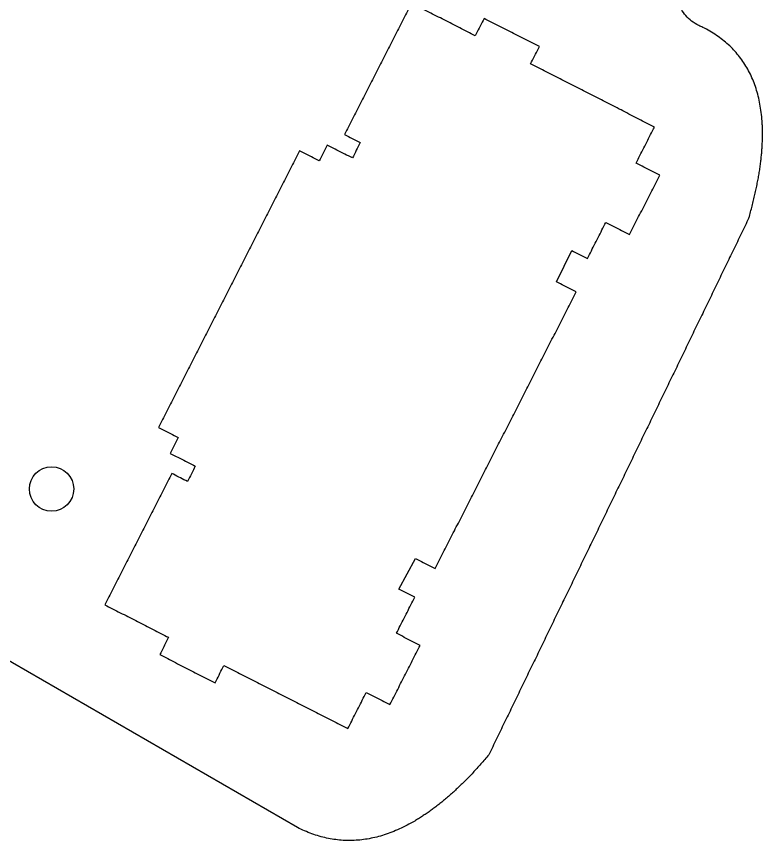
# Model space of a CAD drawing. Extents: x 0 to 145, y 2 to 120.
# Drawn here: x 110.94 to 144.57, y 2.06 to 39.22 of the extents above; entities that cross this region are included whole.
import ezdxf

# ---------------------------------------------------------------- set-up
doc = ezdxf.new("R2010")
doc.units = 0

# ---------------------------------------------------------------- blocks, each defined once
blk = doc.blocks.new('WIRE015')
at = {"layer": 'Row4', "color": 0}
for p, q in [((135.28, 27.255), (135.968, 28.672)), ((128.182, 13.391), (128.924, 14.781))]:
    blk.add_line(p, q, dxfattribs=at)
for points in [[(128.741, 39.818), (128.696, 39.73), (128.651, 39.641), (128.606, 39.553), (128.56, 39.464), (128.515, 39.376), (128.47, 39.288), (128.425, 39.199), (128.38, 39.111), (128.335, 39.022), (128.29, 38.934), (128.245, 38.845), (128.2, 38.757), (128.155, 38.669), (128.11, 38.58), (128.065, 38.492), (128.02, 38.403), (127.975, 38.315), (127.93, 38.226), (127.885, 38.138), (127.84, 38.049), (127.794, 37.961), (127.749, 37.873), (127.704, 37.784), (127.659, 37.696), (127.614, 37.607), (127.569, 37.519), (127.524, 37.43), (127.479, 37.342), (127.434, 37.254), (127.389, 37.165), (127.344, 37.077), (127.299, 36.988), (127.254, 36.9), (127.209, 36.811), (127.164, 36.723), (127.119, 36.635), (127.073, 36.546), (127.028, 36.458), (126.983, 36.369), (126.938, 36.281), (126.893, 36.192), (126.848, 36.104), (126.803, 36.015), (126.758, 35.927), (126.713, 35.839), (126.668, 35.75), (126.623, 35.662), (126.578, 35.573), (126.533, 35.485), (126.488, 35.396), (126.443, 35.308), (126.398, 35.22), (126.353, 35.131), (126.307, 35.043), (126.262, 34.954), (126.217, 34.866), (126.172, 34.777), (126.127, 34.689), (126.082, 34.6), (126.037, 34.512), (125.992, 34.424), (125.947, 34.335), (125.902, 34.247), (125.857, 34.158), (125.812, 34.07), (125.767, 33.981), (125.722, 33.893)], [(131.619, 38.352), (131.531, 38.396), (131.444, 38.441), (131.357, 38.485), (131.27, 38.53), (131.183, 38.574), (131.095, 38.618), (131.008, 38.663), (130.921, 38.707), (130.834, 38.752), (130.747, 38.796), (130.659, 38.841), (130.572, 38.885), (130.485, 38.929), (130.398, 38.974), (130.311, 39.018), (130.223, 39.063), (130.136, 39.107), (130.049, 39.152), (129.962, 39.196), (129.874, 39.241), (129.787, 39.285), (129.7, 39.329), (129.613, 39.374), (129.526, 39.418), (129.438, 39.463), (129.351, 39.507), (129.264, 39.552), (129.177, 39.596), (129.09, 39.64), (129.002, 39.685), (128.915, 39.729), (128.828, 39.774), (128.741, 39.818)], [(132.016, 39.131), (131.972, 39.045), (131.928, 38.958), (131.883, 38.872), (131.839, 38.785), (131.795, 38.698), (131.751, 38.612), (131.707, 38.525), (131.663, 38.438), (131.619, 38.352)], [(134.511, 37.86), (134.422, 37.906), (134.333, 37.951), (134.243, 37.996), (134.154, 38.042), (134.065, 38.087), (133.976, 38.133), (133.887, 38.178), (133.798, 38.223), (133.709, 38.269), (133.62, 38.314), (133.531, 38.36), (133.441, 38.405), (133.352, 38.45), (133.263, 38.496), (133.174, 38.541), (133.085, 38.587), (132.996, 38.632), (132.907, 38.677), (132.818, 38.723), (132.729, 38.768), (132.64, 38.814), (132.55, 38.859), (132.461, 38.904), (132.372, 38.95), (132.283, 38.995), (132.194, 39.041), (132.105, 39.086), (132.016, 39.131)], [(134.113, 37.081), (134.158, 37.167), (134.202, 37.254), (134.246, 37.34), (134.29, 37.427), (134.334, 37.514), (134.378, 37.6), (134.422, 37.687), (134.467, 37.774), (134.511, 37.86)], [(139.7, 34.234), (139.611, 34.279), (139.523, 34.324), (139.434, 34.37), (139.345, 34.415), (139.257, 34.46), (139.168, 34.505), (139.079, 34.55), (138.991, 34.596), (138.902, 34.641), (138.813, 34.686), (138.725, 34.731), (138.636, 34.776), (138.547, 34.821), (138.459, 34.867), (138.37, 34.912), (138.281, 34.957), (138.193, 35.002), (138.104, 35.047), (138.015, 35.093), (137.927, 35.138), (137.838, 35.183), (137.749, 35.228), (137.661, 35.273), (137.572, 35.318), (137.483, 35.364), (137.395, 35.409), (137.306, 35.454), (137.217, 35.499), (137.128, 35.544), (137.04, 35.59), (136.951, 35.635), (136.862, 35.68), (136.774, 35.725), (136.685, 35.77), (136.596, 35.815), (136.508, 35.861), (136.419, 35.906), (136.33, 35.951), (136.242, 35.996), (136.153, 36.041), (136.064, 36.087), (135.976, 36.132), (135.887, 36.177), (135.798, 36.222), (135.71, 36.267), (135.621, 36.312), (135.532, 36.358), (135.444, 36.403), (135.355, 36.448), (135.266, 36.493), (135.178, 36.538), (135.089, 36.584), (135, 36.629), (134.912, 36.674), (134.823, 36.719), (134.734, 36.764), (134.646, 36.81), (134.557, 36.855), (134.468, 36.9), (134.38, 36.945), (134.291, 36.99), (134.202, 37.035), (134.113, 37.081)], [(138.872, 32.608), (138.915, 32.694), (138.959, 32.779), (139.002, 32.865), (139.046, 32.95), (139.09, 33.036), (139.133, 33.122), (139.177, 33.207), (139.22, 33.293), (139.264, 33.378), (139.308, 33.464), (139.351, 33.549), (139.395, 33.635), (139.438, 33.721), (139.482, 33.806), (139.526, 33.892), (139.569, 33.977), (139.613, 34.063), (139.656, 34.149), (139.7, 34.234)], [(125.722, 33.893), (125.811, 33.848), (125.9, 33.802), (125.989, 33.757), (126.078, 33.711), (126.167, 33.666), (126.256, 33.621), (126.345, 33.575), (126.434, 33.53)], [(126.434, 33.53), (126.391, 33.443), (126.347, 33.357), (126.303, 33.271), (126.259, 33.185), (126.215, 33.098), (126.171, 33.012), (126.127, 32.926), (126.083, 32.839)], [(123.697, 33.157), (123.652, 33.069), (123.607, 32.98), (123.562, 32.892), (123.517, 32.803), (123.472, 32.715), (123.426, 32.626), (123.381, 32.538), (123.336, 32.449), (123.291, 32.361), (123.246, 32.272), (123.201, 32.184), (123.156, 32.095), (123.111, 32.007), (123.066, 31.918), (123.021, 31.83), (122.976, 31.741), (122.931, 31.653), (122.886, 31.565), (122.84, 31.476), (122.795, 31.388), (122.75, 31.299), (122.705, 31.211), (122.66, 31.122), (122.615, 31.034), (122.57, 30.945), (122.525, 30.857), (122.48, 30.768), (122.435, 30.68), (122.39, 30.591), (122.345, 30.503), (122.3, 30.414), (122.254, 30.326), (122.209, 30.238), (122.164, 30.149), (122.119, 30.061), (122.074, 29.972), (122.029, 29.884), (121.984, 29.795), (121.939, 29.707), (121.894, 29.618), (121.849, 29.53), (121.804, 29.441), (121.759, 29.353), (121.713, 29.264), (121.668, 29.176), (121.623, 29.087), (121.578, 28.999), (121.533, 28.91), (121.488, 28.822), (121.443, 28.734), (121.398, 28.645), (121.353, 28.557), (121.308, 28.468), (121.263, 28.38), (121.218, 28.291), (121.173, 28.203), (121.127, 28.114), (121.082, 28.026), (121.037, 27.937), (120.992, 27.849), (120.947, 27.76), (120.902, 27.672), (120.857, 27.583), (120.812, 27.495), (120.767, 27.407), (120.722, 27.318), (120.677, 27.23), (120.632, 27.141), (120.587, 27.053), (120.541, 26.964), (120.496, 26.876), (120.451, 26.787), (120.406, 26.699), (120.361, 26.61), (120.316, 26.522), (120.271, 26.433), (120.226, 26.345), (120.181, 26.256), (120.136, 26.168), (120.091, 26.079), (120.046, 25.991), (120.001, 25.903), (119.955, 25.814), (119.91, 25.726), (119.865, 25.637), (119.82, 25.549), (119.775, 25.46), (119.73, 25.372), (119.685, 25.283), (119.64, 25.195), (119.595, 25.106), (119.55, 25.018), (119.505, 24.929), (119.46, 24.841), (119.415, 24.752), (119.369, 24.664), (119.324, 24.576), (119.279, 24.487), (119.234, 24.399), (119.189, 24.31), (119.144, 24.222), (119.099, 24.133), (119.054, 24.045), (119.009, 23.956), (118.964, 23.868), (118.919, 23.779), (118.874, 23.691), (118.829, 23.602), (118.783, 23.514), (118.738, 23.425), (118.693, 23.337), (118.648, 23.248), (118.603, 23.16), (118.558, 23.072), (118.513, 22.983), (118.468, 22.895), (118.423, 22.806), (118.378, 22.718), (118.333, 22.629), (118.288, 22.541), (118.243, 22.452), (118.197, 22.364), (118.152, 22.275), (118.107, 22.187), (118.062, 22.098), (118.017, 22.01), (117.972, 21.921), (117.927, 21.833), (117.882, 21.745), (117.837, 21.656), (117.792, 21.568), (117.747, 21.479), (117.702, 21.391), (117.657, 21.302), (117.611, 21.214), (117.566, 21.125), (117.521, 21.037), (117.476, 20.948), (117.431, 20.86), (117.386, 20.771), (117.341, 20.683)], [(124.588, 32.703), (124.499, 32.748), (124.41, 32.794), (124.321, 32.839), (124.231, 32.885), (124.142, 32.93), (124.053, 32.975), (123.964, 33.021), (123.875, 33.066), (123.786, 33.112), (123.697, 33.157)], [(124.951, 33.416), (124.906, 33.327), (124.86, 33.238), (124.815, 33.148), (124.769, 33.059), (124.724, 32.97), (124.679, 32.881), (124.633, 32.792), (124.588, 32.703)], [(126.083, 32.839), (125.996, 32.884), (125.909, 32.928), (125.821, 32.972), (125.734, 33.017), (125.647, 33.061), (125.56, 33.105), (125.473, 33.15), (125.386, 33.194), (125.299, 33.238), (125.212, 33.283), (125.125, 33.327), (125.038, 33.371), (124.951, 33.416)], [(139.941, 32.063), (139.852, 32.109), (139.763, 32.154), (139.673, 32.199), (139.584, 32.245), (139.495, 32.29), (139.406, 32.336), (139.317, 32.381), (139.228, 32.426), (139.139, 32.472), (139.05, 32.517), (138.961, 32.563), (138.872, 32.608)], [(138.579, 29.39), (138.624, 29.479), (138.67, 29.568), (138.715, 29.657), (138.76, 29.747), (138.806, 29.836), (138.851, 29.925), (138.897, 30.014), (138.942, 30.103), (138.987, 30.192), (139.033, 30.281), (139.078, 30.37), (139.124, 30.459), (139.169, 30.549), (139.214, 30.638), (139.26, 30.727), (139.305, 30.816), (139.351, 30.905), (139.396, 30.994), (139.441, 31.083), (139.487, 31.172), (139.532, 31.261), (139.578, 31.35), (139.623, 31.439), (139.668, 31.529), (139.714, 31.618), (139.759, 31.707), (139.805, 31.796), (139.85, 31.885), (139.895, 31.974), (139.941, 32.063)], [(136.681, 28.309), (136.725, 28.394), (136.768, 28.48), (136.812, 28.566), (136.856, 28.651), (136.899, 28.737), (136.943, 28.822), (136.986, 28.908), (137.03, 28.994), (137.074, 29.079), (137.117, 29.165), (137.161, 29.25), (137.204, 29.336), (137.248, 29.421), (137.292, 29.507), (137.335, 29.593), (137.379, 29.678), (137.422, 29.764), (137.466, 29.849), (137.51, 29.935)], [(137.51, 29.935), (137.599, 29.89), (137.688, 29.844), (137.777, 29.799), (137.866, 29.753), (137.955, 29.708), (138.044, 29.663), (138.133, 29.617), (138.222, 29.572), (138.311, 29.526), (138.401, 29.481), (138.49, 29.436), (138.579, 29.39)], [(135.968, 28.672), (136.057, 28.627), (136.147, 28.581), (136.236, 28.536), (136.325, 28.491), (136.414, 28.445), (136.503, 28.4), (136.592, 28.354), (136.681, 28.309)], [(136.171, 26.801), (136.082, 26.846), (135.993, 26.892), (135.904, 26.937), (135.815, 26.983), (135.726, 27.028), (135.636, 27.073), (135.547, 27.119), (135.458, 27.164), (135.369, 27.21), (135.28, 27.255)], [(129.815, 14.327), (129.86, 14.416), (129.906, 14.505), (129.951, 14.594), (129.997, 14.684), (130.042, 14.773), (130.087, 14.862), (130.133, 14.951), (130.178, 15.04), (130.224, 15.129), (130.269, 15.218), (130.314, 15.307), (130.36, 15.396), (130.405, 15.485), (130.451, 15.575), (130.496, 15.664), (130.541, 15.753), (130.587, 15.842), (130.632, 15.931), (130.678, 16.02), (130.723, 16.109), (130.768, 16.198), (130.814, 16.287), (130.859, 16.376), (130.905, 16.465), (130.95, 16.555), (130.995, 16.644), (131.041, 16.733), (131.086, 16.822), (131.132, 16.911), (131.177, 17), (131.222, 17.089), (131.268, 17.178), (131.313, 17.267), (131.359, 17.357), (131.404, 17.446), (131.449, 17.535), (131.495, 17.624), (131.54, 17.713), (131.586, 17.802), (131.631, 17.891), (131.676, 17.98), (131.722, 18.069), (131.767, 18.158), (131.813, 18.247), (131.858, 18.337), (131.903, 18.426), (131.949, 18.515), (131.994, 18.604), (132.04, 18.693), (132.085, 18.782), (132.13, 18.871), (132.176, 18.96), (132.221, 19.049), (132.267, 19.139), (132.312, 19.228), (132.357, 19.317), (132.403, 19.406), (132.448, 19.495), (132.494, 19.584), (132.539, 19.673), (132.584, 19.762), (132.63, 19.851), (132.675, 19.94), (132.721, 20.029), (132.766, 20.119), (132.811, 20.208), (132.857, 20.297), (132.902, 20.386), (132.948, 20.475), (132.993, 20.564), (133.038, 20.653), (133.084, 20.742), (133.129, 20.831), (133.175, 20.921), (133.22, 21.01), (133.265, 21.099), (133.311, 21.188), (133.356, 21.277), (133.402, 21.366), (133.447, 21.455), (133.492, 21.544), (133.538, 21.633), (133.583, 21.722), (133.629, 21.811), (133.674, 21.901), (133.719, 21.99), (133.765, 22.079), (133.81, 22.168), (133.856, 22.257), (133.901, 22.346), (133.946, 22.435), (133.992, 22.524), (134.037, 22.613), (134.083, 22.703), (134.128, 22.792), (134.173, 22.881), (134.219, 22.97), (134.264, 23.059), (134.31, 23.148), (134.355, 23.237), (134.4, 23.326), (134.446, 23.415), (134.491, 23.504), (134.537, 23.593), (134.582, 23.683), (134.627, 23.772), (134.673, 23.861), (134.718, 23.95), (134.764, 24.039), (134.809, 24.128), (134.854, 24.217), (134.9, 24.306), (134.945, 24.395), (134.991, 24.485), (135.036, 24.574), (135.081, 24.663), (135.127, 24.752), (135.172, 24.841), (135.218, 24.93), (135.263, 25.019), (135.308, 25.108), (135.354, 25.197), (135.399, 25.286), (135.445, 25.375), (135.49, 25.465), (135.535, 25.554), (135.581, 25.643), (135.626, 25.732), (135.672, 25.821), (135.717, 25.91), (135.762, 25.999), (135.808, 26.088), (135.853, 26.177), (135.899, 26.267), (135.944, 26.356), (135.989, 26.445), (136.035, 26.534), (136.08, 26.623), (136.126, 26.712), (136.171, 26.801)], [(117.341, 20.683), (117.43, 20.637), (117.519, 20.592), (117.608, 20.547), (117.697, 20.501), (117.787, 20.456), (117.876, 20.41), (117.965, 20.365), (118.054, 20.32), (118.143, 20.274), (118.232, 20.229)], [(118.232, 20.229), (118.187, 20.14), (118.141, 20.051), (118.096, 19.962), (118.05, 19.872), (118.005, 19.783), (117.96, 19.694), (117.914, 19.605), (117.869, 19.516)], [(117.869, 19.516), (117.956, 19.472), (118.043, 19.427), (118.13, 19.383), (118.217, 19.339), (118.304, 19.294), (118.391, 19.25), (118.478, 19.206), (118.565, 19.161), (118.652, 19.117), (118.739, 19.073), (118.826, 19.028), (118.913, 18.984), (119, 18.94)], [(117.936, 18.612), (117.891, 18.524), (117.846, 18.435), (117.801, 18.347), (117.755, 18.258), (117.71, 18.17), (117.665, 18.082), (117.62, 17.993), (117.575, 17.905), (117.53, 17.816), (117.485, 17.728), (117.44, 17.639), (117.395, 17.551), (117.35, 17.463), (117.305, 17.374), (117.26, 17.286), (117.215, 17.197), (117.17, 17.109), (117.125, 17.02), (117.08, 16.932), (117.035, 16.843), (116.989, 16.755), (116.944, 16.667), (116.899, 16.578), (116.854, 16.49), (116.809, 16.401), (116.764, 16.313), (116.719, 16.224), (116.674, 16.136), (116.629, 16.048), (116.584, 15.959), (116.539, 15.871), (116.494, 15.782), (116.449, 15.694), (116.404, 15.605), (116.359, 15.517), (116.314, 15.429), (116.268, 15.34), (116.223, 15.252), (116.178, 15.163), (116.133, 15.075), (116.088, 14.986), (116.043, 14.898), (115.998, 14.809), (115.953, 14.721), (115.908, 14.633), (115.863, 14.544), (115.818, 14.456), (115.773, 14.367), (115.728, 14.279), (115.683, 14.19), (115.638, 14.102), (115.593, 14.014), (115.548, 13.925), (115.502, 13.837), (115.457, 13.748), (115.412, 13.66), (115.367, 13.571), (115.322, 13.483), (115.277, 13.394), (115.232, 13.306), (115.187, 13.218), (115.142, 13.129), (115.097, 13.041), (115.052, 12.952), (115.007, 12.864), (114.962, 12.775), (114.917, 12.687)], [(118.649, 18.249), (118.569, 18.289), (118.49, 18.33), (118.411, 18.37), (118.332, 18.41), (118.253, 18.451), (118.173, 18.491), (118.094, 18.531), (118.015, 18.572), (117.936, 18.612)], [(119, 18.94), (118.956, 18.853), (118.912, 18.767), (118.868, 18.681), (118.825, 18.594), (118.781, 18.508), (118.737, 18.422), (118.693, 18.335), (118.649, 18.249)], [(128.924, 14.781), (129.013, 14.736), (129.102, 14.69), (129.191, 14.645), (129.28, 14.599), (129.37, 14.554), (129.459, 14.509), (129.548, 14.463), (129.637, 14.418), (129.726, 14.372), (129.815, 14.327)], [(128.895, 13.028), (128.806, 13.073), (128.717, 13.119), (128.628, 13.164), (128.539, 13.21), (128.45, 13.255), (128.361, 13.3), (128.271, 13.346), (128.182, 13.391)], [(128.067, 11.402), (128.11, 11.488), (128.154, 11.573), (128.197, 11.659), (128.241, 11.744), (128.285, 11.83), (128.328, 11.916), (128.372, 12.001), (128.415, 12.087), (128.459, 12.172), (128.503, 12.258), (128.546, 12.343), (128.59, 12.429), (128.633, 12.515), (128.677, 12.6), (128.721, 12.686), (128.764, 12.771), (128.808, 12.857), (128.851, 12.943), (128.895, 13.028)], [(114.917, 12.687), (115.004, 12.643), (115.091, 12.598), (115.178, 12.554), (115.266, 12.509), (115.353, 12.465), (115.44, 12.42), (115.527, 12.376), (115.614, 12.332), (115.702, 12.287), (115.789, 12.243), (115.876, 12.198), (115.963, 12.154), (116.05, 12.109), (116.138, 12.065), (116.225, 12.02), (116.312, 11.976), (116.399, 11.932), (116.487, 11.887), (116.574, 11.843), (116.661, 11.798), (116.748, 11.754), (116.835, 11.709), (116.923, 11.665), (117.01, 11.621), (117.097, 11.576), (117.184, 11.532), (117.271, 11.487), (117.359, 11.443), (117.446, 11.398), (117.533, 11.354), (117.62, 11.309), (117.707, 11.265), (117.795, 11.221)], [(117.795, 11.221), (117.751, 11.134), (117.706, 11.047), (117.662, 10.961), (117.618, 10.874), (117.574, 10.787), (117.53, 10.701), (117.486, 10.614), (117.442, 10.528), (117.397, 10.441)], [(129.136, 10.857), (129.047, 10.903), (128.958, 10.948), (128.869, 10.993), (128.779, 11.039), (128.69, 11.084), (128.601, 11.13), (128.512, 11.175), (128.423, 11.22), (128.334, 11.266), (128.245, 11.311), (128.156, 11.357), (128.067, 11.402)], [(127.774, 8.184), (127.818, 8.27), (127.862, 8.357), (127.906, 8.443), (127.95, 8.529), (127.993, 8.615), (128.037, 8.702), (128.081, 8.788), (128.125, 8.874), (128.169, 8.96), (128.213, 9.046), (128.257, 9.133), (128.301, 9.219), (128.345, 9.305), (128.389, 9.391), (128.433, 9.478), (128.477, 9.564), (128.521, 9.65), (128.565, 9.736), (128.609, 9.823), (128.653, 9.909), (128.696, 9.995), (128.74, 10.081), (128.784, 10.167), (128.828, 10.254), (128.872, 10.34), (128.916, 10.426), (128.96, 10.512), (129.004, 10.599), (129.048, 10.685), (129.092, 10.771), (129.136, 10.857)], [(117.397, 10.441), (117.487, 10.396), (117.576, 10.35), (117.665, 10.305), (117.754, 10.259), (117.843, 10.214), (117.932, 10.169), (118.021, 10.123), (118.11, 10.078), (118.199, 10.032), (118.288, 9.987), (118.377, 9.942), (118.467, 9.896), (118.556, 9.851), (118.645, 9.805), (118.734, 9.76), (118.823, 9.715), (118.912, 9.669), (119.001, 9.624), (119.09, 9.578), (119.179, 9.533), (119.269, 9.488), (119.358, 9.442), (119.447, 9.397), (119.536, 9.351), (119.625, 9.306), (119.714, 9.261), (119.803, 9.215), (119.892, 9.17)], [(119.892, 9.17), (119.936, 9.256), (119.98, 9.343), (120.025, 9.43), (120.069, 9.516), (120.113, 9.603), (120.157, 9.69), (120.201, 9.776), (120.245, 9.863), (120.29, 9.95)], [(120.29, 9.95), (120.378, 9.904), (120.467, 9.859), (120.556, 9.814), (120.644, 9.769), (120.733, 9.724), (120.822, 9.678), (120.91, 9.633), (120.999, 9.588), (121.088, 9.543), (121.176, 9.498), (121.265, 9.452), (121.354, 9.407), (121.442, 9.362), (121.531, 9.317), (121.62, 9.272), (121.708, 9.227), (121.797, 9.181), (121.886, 9.136), (121.974, 9.091), (122.063, 9.046), (122.152, 9.001), (122.24, 8.955), (122.329, 8.91), (122.418, 8.865), (122.506, 8.82), (122.595, 8.775), (122.684, 8.73), (122.772, 8.684), (122.861, 8.639), (122.95, 8.594), (123.038, 8.549), (123.127, 8.504), (123.216, 8.458), (123.304, 8.413), (123.393, 8.368), (123.482, 8.323), (123.571, 8.278), (123.659, 8.233), (123.748, 8.187), (123.837, 8.142), (123.925, 8.097), (124.014, 8.052), (124.103, 8.007), (124.191, 7.961), (124.28, 7.916), (124.369, 7.871), (124.457, 7.826), (124.546, 7.781), (124.635, 7.735), (124.723, 7.69), (124.812, 7.645), (124.901, 7.6), (124.989, 7.555), (125.078, 7.51), (125.167, 7.464), (125.255, 7.419), (125.344, 7.374), (125.433, 7.329), (125.521, 7.284), (125.61, 7.238), (125.699, 7.193), (125.787, 7.148), (125.876, 7.103)], [(125.876, 7.103), (125.92, 7.188), (125.963, 7.274), (126.007, 7.36), (126.051, 7.445), (126.094, 7.531), (126.138, 7.616), (126.181, 7.702), (126.225, 7.788), (126.269, 7.873), (126.312, 7.959), (126.356, 8.044), (126.399, 8.13), (126.443, 8.215), (126.487, 8.301), (126.53, 8.387), (126.574, 8.472), (126.617, 8.558), (126.661, 8.643), (126.705, 8.729)], [(126.705, 8.729), (126.794, 8.684), (126.883, 8.638), (126.972, 8.593), (127.061, 8.547), (127.15, 8.502), (127.239, 8.457), (127.328, 8.411), (127.417, 8.366), (127.507, 8.32), (127.596, 8.275), (127.685, 8.23), (127.774, 8.184)]]:
    blk.add_lwpolyline(points, dxfattribs=at)
blk = doc.blocks.new('CIRCLE033')
at = {"layer": 'ScrewHolesTop', "color": 0}
blk.add_circle((112.52, 17.91), 1, dxfattribs=at)
blk = doc.blocks.new('BLOCK_LINE052')
at = {"layer": 'StraigtLineTop', "color": 0}
blk.add_lwpolyline([(143.959, 30.136), (143.915, 30.046), (143.872, 29.957), (143.829, 29.867), (143.785, 29.777), (143.742, 29.688), (143.698, 29.598), (143.655, 29.508), (143.611, 29.419), (143.568, 29.329), (143.525, 29.239), (143.481, 29.15), (143.438, 29.06), (143.394, 28.97), (143.351, 28.881), (143.307, 28.791), (143.264, 28.701), (143.221, 28.612), (143.177, 28.522), (143.134, 28.432), (143.09, 28.343), (143.047, 28.253), (143.003, 28.163), (142.96, 28.074), (142.917, 27.984), (142.873, 27.894), (142.83, 27.804), (142.786, 27.715), (142.743, 27.625), (142.699, 27.535), (142.656, 27.446), (142.613, 27.356), (142.569, 27.266), (142.526, 27.177), (142.482, 27.087), (142.439, 26.997), (142.395, 26.908), (142.352, 26.818), (142.309, 26.728), (142.265, 26.639), (142.222, 26.549), (142.178, 26.459), (142.135, 26.37), (142.091, 26.28), (142.048, 26.19), (142.005, 26.101), (141.961, 26.011), (141.918, 25.921), (141.874, 25.832), (141.831, 25.742), (141.787, 25.652), (141.744, 25.563), (141.701, 25.473), (141.657, 25.383), (141.614, 25.294), (141.57, 25.204), (141.527, 25.114), (141.483, 25.025), (141.44, 24.935), (141.397, 24.845), (141.353, 24.756), (141.31, 24.666), (141.266, 24.576), (141.223, 24.487), (141.179, 24.397), (141.136, 24.307), (141.093, 24.218), (141.049, 24.128), (141.006, 24.038), (140.962, 23.948), (140.919, 23.859), (140.875, 23.769), (140.832, 23.679), (140.789, 23.59), (140.745, 23.5), (140.702, 23.41), (140.658, 23.321), (140.615, 23.231), (140.571, 23.141), (140.528, 23.052), (140.485, 22.962), (140.441, 22.872), (140.398, 22.783), (140.354, 22.693), (140.311, 22.603), (140.267, 22.514), (140.224, 22.424), (140.181, 22.334), (140.137, 22.245), (140.094, 22.155), (140.05, 22.065), (140.007, 21.976), (139.963, 21.886), (139.92, 21.796), (139.877, 21.707), (139.833, 21.617), (139.79, 21.527), (139.746, 21.438), (139.703, 21.348), (139.659, 21.258), (139.616, 21.169), (139.573, 21.079), (139.529, 20.989), (139.486, 20.9), (139.442, 20.81), (139.399, 20.72), (139.355, 20.631), (139.312, 20.541), (139.269, 20.451), (139.225, 20.362), (139.182, 20.272), (139.138, 20.182), (139.095, 20.092), (139.051, 20.003), (139.008, 19.913), (138.965, 19.823), (138.921, 19.734), (138.878, 19.644), (138.834, 19.554), (138.791, 19.465), (138.747, 19.375), (138.704, 19.285), (138.661, 19.196), (138.617, 19.106), (138.574, 19.016), (138.53, 18.927), (138.487, 18.837), (138.443, 18.747), (138.4, 18.658), (138.357, 18.568), (138.313, 18.478), (138.27, 18.389), (138.226, 18.299), (138.183, 18.209), (138.139, 18.12), (138.096, 18.03), (138.053, 17.94), (138.009, 17.851), (137.966, 17.761), (137.922, 17.671), (137.879, 17.582), (137.835, 17.492), (137.792, 17.402), (137.749, 17.313), (137.705, 17.223), (137.662, 17.133), (137.618, 17.044), (137.575, 16.954), (137.531, 16.864), (137.488, 16.775), (137.445, 16.685), (137.401, 16.595), (137.358, 16.506), (137.314, 16.416), (137.271, 16.326), (137.227, 16.236), (137.184, 16.147), (137.141, 16.057), (137.097, 15.967), (137.054, 15.878), (137.01, 15.788), (136.967, 15.698), (136.923, 15.609), (136.88, 15.519), (136.837, 15.429), (136.793, 15.34), (136.75, 15.25), (136.706, 15.16), (136.663, 15.071), (136.619, 14.981), (136.576, 14.891), (136.533, 14.802), (136.489, 14.712), (136.446, 14.622), (136.402, 14.533), (136.359, 14.443), (136.315, 14.353), (136.272, 14.264), (136.229, 14.174), (136.185, 14.084), (136.142, 13.995), (136.098, 13.905), (136.055, 13.815), (136.011, 13.726), (135.968, 13.636), (135.925, 13.546), (135.881, 13.457), (135.838, 13.367), (135.794, 13.277), (135.751, 13.188), (135.707, 13.098), (135.664, 13.008), (135.621, 12.919), (135.577, 12.829), (135.534, 12.739), (135.49, 12.649), (135.447, 12.56), (135.403, 12.47), (135.36, 12.38), (135.317, 12.291), (135.273, 12.201), (135.23, 12.111), (135.186, 12.022), (135.143, 11.932), (135.099, 11.842), (135.056, 11.753), (135.013, 11.663), (134.969, 11.573), (134.926, 11.484), (134.882, 11.394), (134.839, 11.304), (134.795, 11.215), (134.752, 11.125), (134.709, 11.035), (134.665, 10.946), (134.622, 10.856), (134.578, 10.766), (134.535, 10.677), (134.491, 10.587), (134.448, 10.497), (134.405, 10.408), (134.361, 10.318), (134.318, 10.228), (134.274, 10.139), (134.231, 10.049), (134.187, 9.959), (134.144, 9.87), (134.101, 9.78), (134.057, 9.69), (134.014, 9.601), (133.97, 9.511), (133.927, 9.421), (133.883, 9.332), (133.84, 9.242), (133.797, 9.152), (133.753, 9.063), (133.71, 8.973), (133.666, 8.883), (133.623, 8.793), (133.579, 8.704), (133.536, 8.614), (133.493, 8.524), (133.449, 8.435), (133.406, 8.345), (133.362, 8.255), (133.319, 8.166), (133.275, 8.076), (133.232, 7.986), (133.188, 7.897), (133.145, 7.807), (133.102, 7.717), (133.058, 7.628), (133.015, 7.538), (132.971, 7.448), (132.928, 7.359), (132.884, 7.269), (132.841, 7.179), (132.798, 7.09), (132.754, 7), (132.711, 6.91), (132.667, 6.821), (132.624, 6.731), (132.58, 6.641), (132.537, 6.552), (132.494, 6.462), (132.45, 6.372), (132.407, 6.283), (132.363, 6.193), (132.32, 6.103), (132.276, 6.014), (132.233, 5.924)], dxfattribs=at)
blk = doc.blocks.new('LINE046')
at = {"layer": 'StraigtLineTop', "color": 0}
blk.add_line((123.602325, 2.647178), (108.998799, 11.08281), dxfattribs=at)
blk = doc.blocks.new('BLOCK_BSPLINE004001')
at = {"layer": 'CurvedLineTop', "color": 0}
for points in [[(141.963, 38.688), (141.881, 38.729)], [(142.043, 38.645), (141.963, 38.688)], [(142.122, 38.602), (142.043, 38.645)], [(142.199, 38.557), (142.122, 38.602)], [(142.275, 38.511), (142.199, 38.557)], [(142.351, 38.465), (142.275, 38.511)], [(142.424, 38.417), (142.351, 38.465)], [(142.497, 38.369), (142.424, 38.417)], [(142.568, 38.32), (142.497, 38.369)], [(142.639, 38.269), (142.568, 38.32)], [(142.707, 38.218), (142.639, 38.269)], [(142.775, 38.165), (142.707, 38.218)], [(142.841, 38.112), (142.775, 38.165)], [(142.907, 38.058), (142.841, 38.112)], [(142.97, 38.002), (142.907, 38.058)], [(143.033, 37.946), (142.97, 38.002)], [(143.094, 37.889), (143.033, 37.946)], [(143.155, 37.83), (143.094, 37.889)], [(143.213, 37.771), (143.155, 37.83)], [(143.271, 37.711), (143.213, 37.771)], [(143.327, 37.65), (143.271, 37.711)], [(143.383, 37.588), (143.327, 37.65)], [(143.436, 37.524), (143.383, 37.588)], [(143.489, 37.46), (143.436, 37.524)], [(143.54, 37.395), (143.489, 37.46)], [(143.591, 37.329), (143.54, 37.395)], [(143.639, 37.262), (143.591, 37.329)], [(143.687, 37.194), (143.639, 37.262)], [(143.733, 37.125), (143.687, 37.194)], [(143.779, 37.055), (143.733, 37.125)], [(143.823, 36.984), (143.779, 37.055)], [(143.865, 36.912), (143.823, 36.984)], [(143.907, 36.839), (143.865, 36.912)], [(143.947, 36.765), (143.907, 36.839)], [(143.986, 36.69), (143.947, 36.765)], [(144.023, 36.614), (143.986, 36.69)], [(144.06, 36.538), (144.023, 36.614)], [(144.095, 36.46), (144.06, 36.538)], [(144.129, 36.381), (144.095, 36.46)], [(144.161, 36.301), (144.129, 36.381)], [(144.193, 36.22), (144.161, 36.301)], [(144.223, 36.139), (144.193, 36.22)], [(144.252, 36.056), (144.223, 36.139)], [(144.279, 35.972), (144.252, 36.056)], [(144.306, 35.887), (144.279, 35.972)], [(144.331, 35.802), (144.306, 35.887)], [(144.355, 35.715), (144.331, 35.802)], [(144.378, 35.628), (144.355, 35.715)], [(144.399, 35.539), (144.378, 35.628)], [(144.419, 35.449), (144.399, 35.539)], [(144.438, 35.359), (144.419, 35.449)], [(144.456, 35.267), (144.438, 35.359)], [(144.472, 35.175), (144.456, 35.267)], [(144.487, 35.081), (144.472, 35.175)], [(144.501, 34.987), (144.487, 35.081)], [(144.514, 34.891), (144.501, 34.987)], [(144.525, 34.795), (144.514, 34.891)], [(144.536, 34.698), (144.525, 34.795)], [(144.545, 34.599), (144.536, 34.698)], [(144.552, 34.5), (144.545, 34.599)], [(144.559, 34.399), (144.555, 34.45), (144.552, 34.5)], [(144.564, 34.298), (144.561, 34.349), (144.559, 34.399)], [(144.568, 34.196), (144.566, 34.247), (144.564, 34.298)], [(144.57, 34.093), (144.569, 34.144), (144.568, 34.196)], [(144.572, 33.988), (144.571, 34.04), (144.57, 34.093)], [(144.571, 33.777), (144.572, 33.83), (144.572, 33.883)], [(144.572, 33.883), (144.572, 33.936), (144.572, 33.988)], [(144.554, 33.342), (144.557, 33.397), (144.56, 33.452)], [(144.56, 33.452), (144.563, 33.507), (144.565, 33.561)], [(144.565, 33.561), (144.567, 33.616), (144.569, 33.67)], [(144.569, 33.67), (144.57, 33.723), (144.571, 33.777)], [(144.529, 33.006), (144.534, 33.062), (144.538, 33.119)], [(144.538, 33.119), (144.543, 33.175), (144.547, 33.231)], [(144.547, 33.231), (144.551, 33.287), (144.554, 33.342)], [(144.492, 32.661), (144.498, 32.719), (144.505, 32.777)], [(144.505, 32.777), (144.511, 32.834), (144.518, 32.892)], [(144.518, 32.892), (144.523, 32.949), (144.529, 33.006)], [(144.444, 32.307), (144.452, 32.366), (144.461, 32.426)], [(144.461, 32.426), (144.469, 32.485), (144.477, 32.544)], [(144.477, 32.544), (144.484, 32.602), (144.492, 32.661)], [(144.384, 31.944), (144.395, 32.005), (144.405, 32.066)], [(144.405, 32.066), (144.415, 32.127), (144.425, 32.187)], [(144.425, 32.187), (144.434, 32.247), (144.444, 32.307)], [(144.314, 31.573), (144.326, 31.635), (144.338, 31.698)], [(144.338, 31.698), (144.35, 31.76), (144.362, 31.821)], [(144.362, 31.821), (144.373, 31.883), (144.384, 31.944)], [(144.232, 31.193), (144.246, 31.256), (144.26, 31.32)], [(144.26, 31.32), (144.274, 31.384), (144.288, 31.447)], [(144.288, 31.447), (144.301, 31.51), (144.314, 31.573)], [(144.139, 30.803), (144.155, 30.869), (144.171, 30.934)], [(144.171, 30.934), (144.186, 30.999), (144.202, 31.064)], [(144.202, 31.064), (144.217, 31.128), (144.232, 31.193)], [(144.034, 30.406), (144.052, 30.472), (144.07, 30.539)], [(144.07, 30.539), (144.088, 30.606), (144.105, 30.672)], [(144.105, 30.672), (144.122, 30.738), (144.139, 30.803)], [(143.959, 30.135), (143.978, 30.203), (143.997, 30.271)], [(143.997, 30.271), (144.016, 30.338), (144.034, 30.406)]]:
    blk.add_lwpolyline(points, dxfattribs=at)
blk = doc.blocks.new('BLOCK_BSPLINE007')
at = {"layer": 'CurvedLineTop', "color": 0}
for points in [[(140.669, 40.62), (140.67, 40.677), (140.67, 40.734)], [(140.672, 40.509), (140.671, 40.564), (140.669, 40.62)], [(140.67, 40.734), (140.672, 40.793), (140.675, 40.852)], [(140.679, 40.4), (140.675, 40.454), (140.672, 40.509)], [(140.689, 40.295), (140.684, 40.348), (140.679, 40.4)], [(140.703, 40.192), (140.696, 40.244), (140.689, 40.295)], [(140.722, 40.093), (140.713, 40.143), (140.703, 40.192)], [(140.743, 39.996), (140.722, 40.093)], [(140.769, 39.903), (140.743, 39.996)], [(140.799, 39.812), (140.769, 39.903)], [(140.832, 39.725), (140.799, 39.812)], [(140.869, 39.64), (140.832, 39.725)], [(140.91, 39.559), (140.869, 39.64)], [(140.955, 39.48), (140.91, 39.559)], [(141.004, 39.404), (140.955, 39.48)], [(141.056, 39.331), (141.004, 39.404)], [(141.112, 39.262), (141.056, 39.331)], [(141.172, 39.195), (141.112, 39.262)], [(141.236, 39.131), (141.172, 39.195)], [(141.304, 39.07), (141.236, 39.131)], [(141.375, 39.012), (141.304, 39.07)], [(141.451, 38.958), (141.375, 39.012)], [(141.53, 38.906), (141.451, 38.958)], [(141.613, 38.857), (141.53, 38.906)], [(141.699, 38.811), (141.613, 38.857)], [(141.79, 38.768), (141.745, 38.789), (141.699, 38.811)], [(141.884, 38.728), (141.837, 38.748), (141.79, 38.768)]]:
    blk.add_lwpolyline(points, dxfattribs=at)
blk = doc.blocks.new('BLOCK_BSPLINE006')
at = {"layer": 'CurvedLineTop', "color": 0}
for points in [[(131.965, 5.611), (131.92, 5.56), (131.876, 5.51)], [(132.054, 5.714), (132.01, 5.662), (131.965, 5.611)], [(132.144, 5.818), (132.099, 5.766), (132.054, 5.714)], [(132.233, 5.924), (132.188, 5.871), (132.144, 5.818)], [(131.609, 5.214), (131.564, 5.167), (131.52, 5.119)], [(131.698, 5.311), (131.653, 5.263), (131.609, 5.214)], [(131.787, 5.41), (131.742, 5.361), (131.698, 5.311)], [(131.876, 5.51), (131.831, 5.46), (131.787, 5.41)], [(131.254, 4.841), (131.209, 4.796), (131.165, 4.752)], [(131.342, 4.932), (131.298, 4.887), (131.254, 4.841)], [(131.431, 5.025), (131.387, 4.979), (131.342, 4.932)], [(131.52, 5.119), (131.475, 5.072), (131.431, 5.025)], [(130.9, 4.492), (130.856, 4.45), (130.812, 4.408)], [(130.988, 4.577), (130.944, 4.534), (130.9, 4.492)], [(131.077, 4.663), (131.032, 4.62), (130.988, 4.577)], [(131.165, 4.752), (131.121, 4.708), (131.077, 4.663)], [(130.547, 4.165), (130.504, 4.126), (130.46, 4.087)], [(130.635, 4.245), (130.591, 4.205), (130.547, 4.165)], [(130.724, 4.326), (130.68, 4.285), (130.635, 4.245)], [(130.812, 4.408), (130.768, 4.367), (130.724, 4.326)], [(130.021, 3.72), (129.977, 3.685), (129.934, 3.651)], [(130.109, 3.79), (130.065, 3.755), (130.021, 3.72)], [(130.196, 3.863), (130.152, 3.827), (130.109, 3.79)], [(130.284, 3.936), (130.24, 3.899), (130.196, 3.863)], [(130.372, 4.011), (130.328, 3.974), (130.284, 3.936)], [(130.46, 4.087), (130.416, 4.049), (130.372, 4.011)], [(129.585, 3.389), (129.541, 3.358), (129.498, 3.327)], [(129.672, 3.452), (129.628, 3.421), (129.585, 3.389)], [(129.759, 3.517), (129.715, 3.485), (129.672, 3.452)], [(129.846, 3.583), (129.803, 3.55), (129.759, 3.517)], [(129.934, 3.651), (129.89, 3.617), (129.846, 3.583)], [(128.977, 2.988), (128.934, 2.962), (128.891, 2.936)], [(129.064, 3.04), (129.02, 3.014), (128.977, 2.988)], [(129.15, 3.095), (129.107, 3.068), (129.064, 3.04)], [(129.237, 3.151), (129.194, 3.123), (129.15, 3.095)], [(129.324, 3.208), (129.28, 3.18), (129.237, 3.151)], [(129.411, 3.267), (129.367, 3.238), (129.324, 3.208)], [(129.498, 3.327), (129.454, 3.297), (129.411, 3.267)], [(123.684, 2.606), (123.602, 2.647)], [(123.765, 2.567), (123.684, 2.606)], [(128.287, 2.617), (128.202, 2.577)], [(128.373, 2.658), (128.287, 2.617)], [(128.459, 2.7), (128.373, 2.658)], [(128.545, 2.745), (128.459, 2.7)], [(128.632, 2.79), (128.545, 2.745)], [(128.718, 2.837), (128.632, 2.79)], [(128.804, 2.886), (128.718, 2.837)], [(128.891, 2.936), (128.804, 2.886)], [(123.847, 2.529), (123.765, 2.567)], [(123.929, 2.493), (123.847, 2.529)], [(124.01, 2.458), (123.929, 2.493)], [(124.092, 2.424), (124.01, 2.458)], [(124.174, 2.392), (124.092, 2.424)], [(124.256, 2.361), (124.174, 2.392)], [(124.338, 2.332), (124.256, 2.361)], [(124.421, 2.304), (124.338, 2.332)], [(124.503, 2.278), (124.421, 2.304)], [(124.585, 2.254), (124.503, 2.278)], [(124.668, 2.23), (124.585, 2.254)], [(124.75, 2.208), (124.668, 2.23)], [(127.263, 2.236), (127.178, 2.214)], [(127.347, 2.26), (127.263, 2.236)], [(127.433, 2.285), (127.347, 2.26)], [(127.518, 2.311), (127.433, 2.285)], [(127.603, 2.339), (127.518, 2.311)], [(127.688, 2.369), (127.603, 2.339)], [(127.774, 2.4), (127.688, 2.369)], [(127.859, 2.432), (127.774, 2.4)], [(127.945, 2.466), (127.859, 2.432)], [(128.03, 2.502), (127.945, 2.466)], [(128.116, 2.538), (128.03, 2.502)], [(128.202, 2.577), (128.116, 2.538)], [(124.833, 2.188), (124.75, 2.208)], [(124.915, 2.169), (124.833, 2.188)], [(124.998, 2.152), (124.915, 2.169)], [(125.081, 2.136), (124.998, 2.152)], [(125.164, 2.121), (125.081, 2.136)], [(125.247, 2.108), (125.164, 2.121)], [(125.33, 2.097), (125.247, 2.108)], [(125.413, 2.087), (125.33, 2.097)], [(125.496, 2.078), (125.413, 2.087)], [(125.58, 2.071), (125.496, 2.078)], [(125.663, 2.065), (125.58, 2.071)], [(125.747, 2.061), (125.663, 2.065)], [(125.83, 2.058), (125.747, 2.061)], [(125.914, 2.057), (125.83, 2.058)], [(125.997, 2.057), (125.914, 2.057)], [(126.081, 2.059), (125.997, 2.057)], [(126.165, 2.062), (126.081, 2.059)], [(126.249, 2.067), (126.165, 2.062)], [(126.333, 2.073), (126.249, 2.067)], [(126.417, 2.08), (126.333, 2.073)], [(126.501, 2.089), (126.417, 2.08)], [(126.586, 2.1), (126.501, 2.089)], [(126.67, 2.112), (126.586, 2.1)], [(126.754, 2.125), (126.67, 2.112)], [(126.839, 2.14), (126.754, 2.125)], [(126.923, 2.156), (126.839, 2.14)], [(127.008, 2.174), (126.923, 2.156)], [(127.093, 2.193), (127.008, 2.174)], [(127.178, 2.214), (127.093, 2.193)]]:
    blk.add_lwpolyline(points, dxfattribs=at)

msp = doc.modelspace()

# ---------------------------------------------------------------- block references
at = {"layer": 'CurvedLineTop', "color": 0}
for name in ['BLOCK_BSPLINE007', 'BLOCK_BSPLINE004001', 'BLOCK_BSPLINE006']:
    msp.add_blockref(name, (0, 0), dxfattribs=at)
at = {"layer": 'Row4', "color": 0}
msp.add_blockref('WIRE015', (0, 0), dxfattribs=at)
at = {"layer": 'ScrewHolesTop', "color": 0}
msp.add_blockref('CIRCLE033', (0, 0), dxfattribs=at)
at = {"layer": 'StraigtLineTop', "color": 0}
for name in ['BLOCK_LINE052', 'LINE046']:
    msp.add_blockref(name, (0, 0), dxfattribs=at)

doc.saveas('drawing.dxf')
